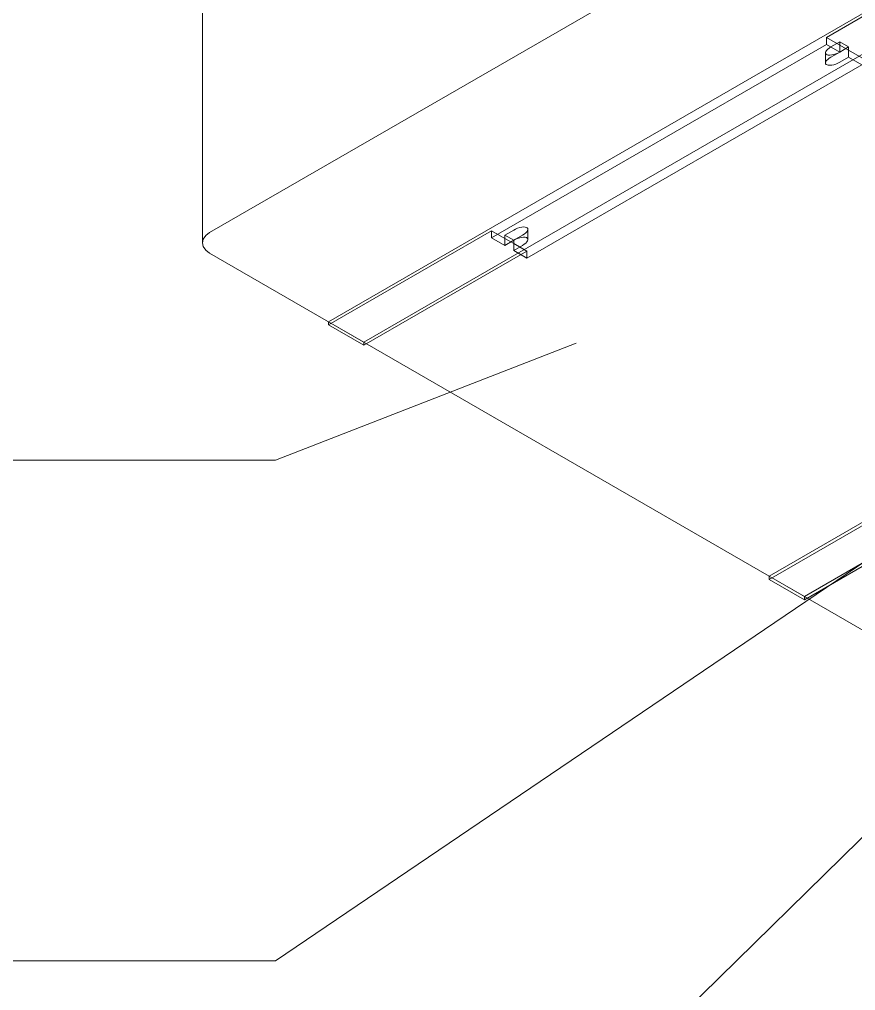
# Model space of a CAD drawing. Header units: millimetres. Extents: x -88595 to 880822, y -1054509 to -148035.
# Drawn here: x 391936 to 392607, y -313228 to -312449 of the extents above; entities that cross this region are included whole.
import ezdxf

# ---------------------------------------------------------------- set-up
doc = ezdxf.new("R2010")
doc.units = ezdxf.units.MM
doc.layers.add('Марки', color=7, linetype='Continuous', lineweight=20)
doc.layers.add('Оборудование', color=7, linetype='Continuous', lineweight=18)

# ---------------------------------------------------------------- blocks, each defined once
blk = doc.blocks.new('$0$ADSK_Наружный блок кондиционера сплит-системы1 - AV16IMVEV-4475072-В_ОВ3_4')
at = {"layer": 'Оборудование'}
for p, q in [((19634.16, 12633.6), (19634.16, 11261.88)), ((19640.02, 11270.05), (20142.06, 11559.9)), ((19735.47, 11198.6), (20265.8, 11504.79)), ((20265.8, 11502.18), (20134.99, 11426.65)), ((20294.09, 11488.46), (19763.76, 11182.27)), ((20134.99, 11426.65), (20134.99, 11421.1)), ((20134.99, 11426.65), (20145.6, 11420.53)), ((20145.6, 11423.14), (20138.53, 11419.06)), ((20145.6, 11420.53), (20145.6, 11423.14)), ((20145.6, 11423.14), (20152.67, 11419.06)), ((20134.99, 11421.1), (19866.29, 11265.97)), ((20134.99, 11421.1), (20145.6, 11414.98)), ((20138.53, 11410.89), (20145.6, 11414.98)), ((20145.6, 11414.98), (20145.6, 11420.53)), ((20152.67, 11416.45), (20145.6, 11420.53)), ((20145.6, 11414.98), (20152.67, 11419.06)), ((20152.67, 11419.06), (20152.67, 11416.45)), ((20152.67, 11416.45), (20152.67, 11410.89)), ((20152.67, 11416.45), (20163.27, 11410.32)), ((20134.16, 11414.28), (20134.16, 11406.11)), ((20152.67, 11410.89), (20145.6, 11406.81)), ((20152.67, 11410.89), (20163.27, 11404.77)), ((19894.57, 11249.64), (20163.27, 11404.77)), ((20089.03, 10994.48), (20619.36, 11300.67)), ((20647.64, 11284.34), (20117.31, 10978.15)), ((19866.29, 11271.52), (19735.47, 11195.99)), ((19866.29, 11265.97), (19866.29, 11271.52)), ((19866.29, 11271.52), (19876.9, 11265.39)), ((19883.97, 11272.09), (19876.9, 11268.01)), ((19883.97, 11263.92), (19876.9, 11268.01)), ((19876.9, 11268.01), (19876.9, 11265.39)), ((19883.97, 11263.92), (19891.04, 11268.01)), ((19895.41, 11264.62), (19895.41, 11272.79)), ((19876.9, 11259.84), (19866.29, 11265.97)), ((19876.9, 11265.39), (19883.97, 11261.31)), ((19876.9, 11265.39), (19876.9, 11259.84)), ((19876.9, 11259.84), (19883.97, 11263.92)), ((19883.97, 11261.31), (19883.97, 11263.92)), ((19883.97, 11261.31), (19894.57, 11255.19)), ((19883.97, 11255.76), (19883.97, 11261.31)), ((19891.04, 11259.84), (19883.97, 11255.76)), ((20304.7, 10869.96), (19640.02, 11253.72)), ((19763.76, 11179.66), (19894.57, 11255.19)), ((19894.57, 11249.64), (19883.97, 11255.76)), ((19894.57, 11255.19), (19894.57, 11249.64)), ((19735.47, 11195.99), (19735.47, 11198.6)), ((19735.47, 11198.6), (19763.76, 11182.27)), ((19735.47, 11195.99), (19763.76, 11179.66)), ((19763.76, 11182.27), (19763.76, 11179.66)), ((20219.84, 11067.39), (20089.03, 10991.87)), ((20117.31, 10975.54), (20248.13, 11051.06)), ((20089.03, 10991.87), (20089.03, 10994.48)), ((20089.03, 10994.48), (20117.31, 10978.15)), ((20089.03, 10991.87), (20117.31, 10975.54)), ((20117.31, 10978.15), (20117.31, 10975.54))]:
    blk.add_line(p, q, dxfattribs=at)
for points in [[(20138.53, 11419.06, 0), (20137.13, 11418.17, 0), (20135.96, 11417.22, 0), (20135.04, 11416.27, 0), (20134.44, 11415.35, 0), (20134.17, 11414.5, 0), (20134.24, 11413.77, 0), (20134.66, 11413.17, 0), (20135.4, 11412.74, 0), (20136.43, 11412.5, 0), (20137.71, 11412.46, 0), (20139.17, 11412.62, 0), (20140.77, 11412.97, 0), (20142.42, 11413.49, 0), (20144.05, 11414.17, 0), (20145.6, 11414.98, 0)], [(20145.6, 11406.81, 0), (20144.05, 11406.01, 0), (20142.42, 11405.33, 0), (20140.77, 11404.8, 0), (20139.17, 11404.45, 0), (20137.71, 11404.3, 0), (20136.43, 11404.34, 0), (20135.4, 11404.58, 0), (20134.66, 11405.01, 0), (20134.24, 11405.6, 0), (20134.17, 11406.34, 0), (20134.44, 11407.18, 0), (20135.04, 11408.1, 0), (20135.96, 11409.06, 0), (20137.13, 11410, 0), (20138.53, 11410.89, 0)], [(19891.04, 11268.01, 0), (19892.43, 11268.9, 0), (19893.61, 11269.84, 0), (19894.52, 11270.8, 0), (19895.12, 11271.72, 0), (19895.39, 11272.56, 0), (19895.32, 11273.3, 0), (19894.9, 11273.89, 0), (19894.17, 11274.32, 0), (19893.14, 11274.56, 0), (19891.86, 11274.6, 0), (19890.39, 11274.45, 0), (19888.8, 11274.1, 0), (19887.15, 11273.57, 0), (19885.51, 11272.89, 0), (19883.97, 11272.09, 0)], [(19640.02, 11253.72, 0), (19636.84, 11256.11, 0), (19634.84, 11258.89, 0), (19634.16, 11261.88, 0), (19634.84, 11264.87, 0), (19636.84, 11267.66, 0), (19640.02, 11270.05, 0)], [(19883.97, 11263.92, 0), (19885.51, 11264.73, 0), (19887.15, 11265.41, 0), (19888.8, 11265.93, 0), (19890.39, 11266.28, 0), (19891.86, 11266.44, 0), (19893.14, 11266.4, 0), (19894.17, 11266.16, 0), (19894.9, 11265.73, 0), (19895.32, 11265.13, 0), (19895.39, 11264.4, 0), (19895.12, 11263.55, 0), (19894.52, 11262.63, 0), (19893.61, 11261.68, 0), (19892.43, 11260.74, 0), (19891.04, 11259.84, 0)]]:
    blk.add_polyline3d(points, dxfattribs=at)
blk = doc.blocks.new('$0$ADSK_M_Трубы - Диаметр_10-3265709-В_ОВ3_4')
at = {"layer": 'Марки'}
blk.add_line((-15956.53, 12420.19), (-14956.53, 12420.19), dxfattribs=at)
blk = doc.blocks.new('$0$ADSK_M_Оборудование1 - ADSK_Марка_15-3198495-В_ОВ3_4')
at = {"layer": 'Марки'}
blk.add_line((-15956.53, 12814.64), (-15256.53, 12814.64), dxfattribs=at)

msp = doc.modelspace()

# ---------------------------------------------------------------- linework, layer by layer
at = {"layer": 'Марки'}
for p, q in [((393230.89, -312465.87), (392141.6, -313204.39)), ((393223.3, -312505.49), (392141.6, -313567.1)), ((392382.89, -312708.75), (392141.6, -312802.52))]:
    msp.add_line(p, q, dxfattribs=at)

# ---------------------------------------------------------------- block references
for name, p in [('$0$ADSK_M_Оборудование1 - ADSK_Марка_15-3198495-В_ОВ3_4', (407398.12, -325617.16)), ('$0$ADSK_M_Трубы - Диаметр_10-3265709-В_ОВ3_4', (407098.12, -325624.58))]:
    msp.add_blockref(name, p, dxfattribs=at)
at = {"layer": 'Оборудование'}
msp.add_blockref('$0$ADSK_Наружный блок кондиционера сплит-системы1 - AV16IMVEV-4475072-В_ОВ3_4', (372448.64, -323890.18), dxfattribs=at)

doc.saveas('drawing.dxf')
